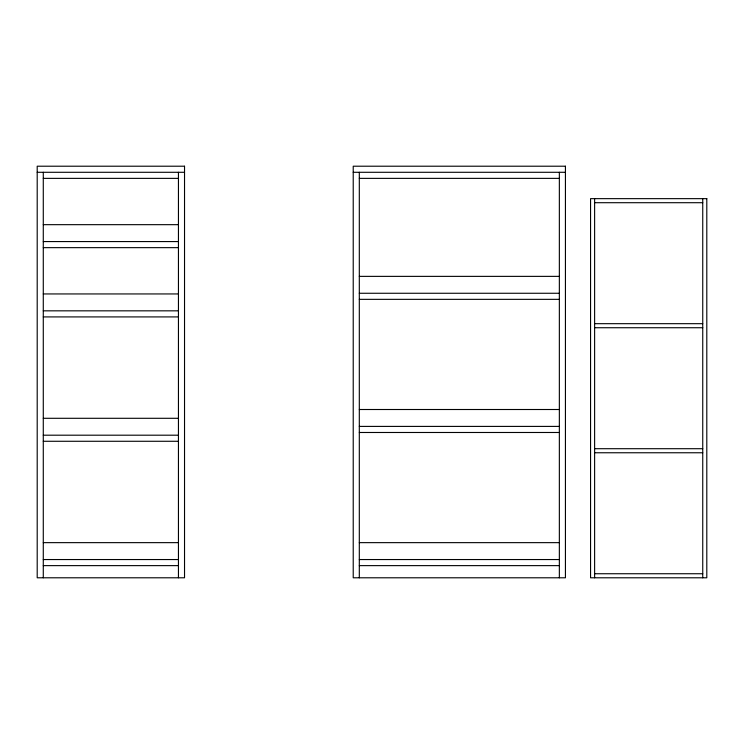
<?xml version="1.0" encoding="UTF-8"?>
<svg xmlns="http://www.w3.org/2000/svg" width="744" height="744" viewBox="0 0 744 744"><rect width="100%" height="100%" fill="white"/><g stroke="black" fill="none" stroke-linecap="round" stroke-linejoin="round"><path stroke-width="1.12" d="M37.2 172.292L184.531 172.292M353.223 172.292L565.431 172.292M43.282 178.374L178.448 178.374M359.306 178.374L559.349 178.374M594.614 202.703L702.745 202.703M43.282 224.669L178.448 224.669M43.282 241.568L178.448 241.568M43.282 247.65L178.448 247.65M359.306 276.368L559.349 276.368M359.306 293.266L559.349 293.266M43.282 293.945L178.448 293.945M359.306 299.348L559.349 299.348M43.282 310.834L178.448 310.834M43.282 316.916L178.448 316.916M594.614 323.677L702.745 323.677M594.614 327.732L702.745 327.732M359.306 409.507L559.349 409.507M43.282 418.295L178.448 418.295M359.306 426.405L559.349 426.405M359.306 432.487L559.349 432.487M43.282 435.194L178.448 435.194M43.282 441.276L178.448 441.276M594.614 448.706L702.745 448.706M594.614 452.761L702.745 452.761M43.282 542.646L178.448 542.646M359.306 542.646L559.349 542.646M43.282 559.544L178.448 559.544M359.306 559.544L559.349 559.544M43.282 565.626L178.448 565.626M359.306 565.626L559.349 565.626M594.614 573.736L702.745 573.736M702.745 198.648L702.745 577.79M594.614 198.648L594.614 577.79M559.349 172.292L559.349 577.79M359.306 172.292L359.306 577.79M178.448 172.292L178.448 577.79M43.282 172.292L43.282 577.79M184.531 166.21L37.2 166.21L37.2 577.79L184.531 577.79L184.531 166.21M565.431 166.21L353.223 166.21L353.223 577.79L565.431 577.79L565.431 166.21M706.8 198.648L590.559 198.648L590.559 577.79L706.8 577.79L706.8 198.648"/></g></svg>
